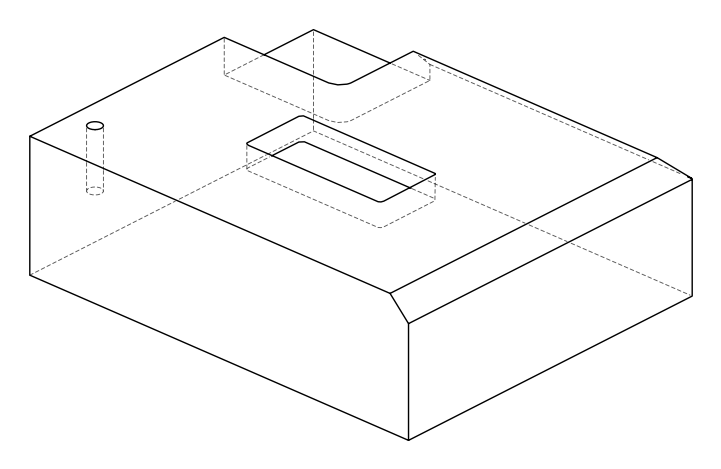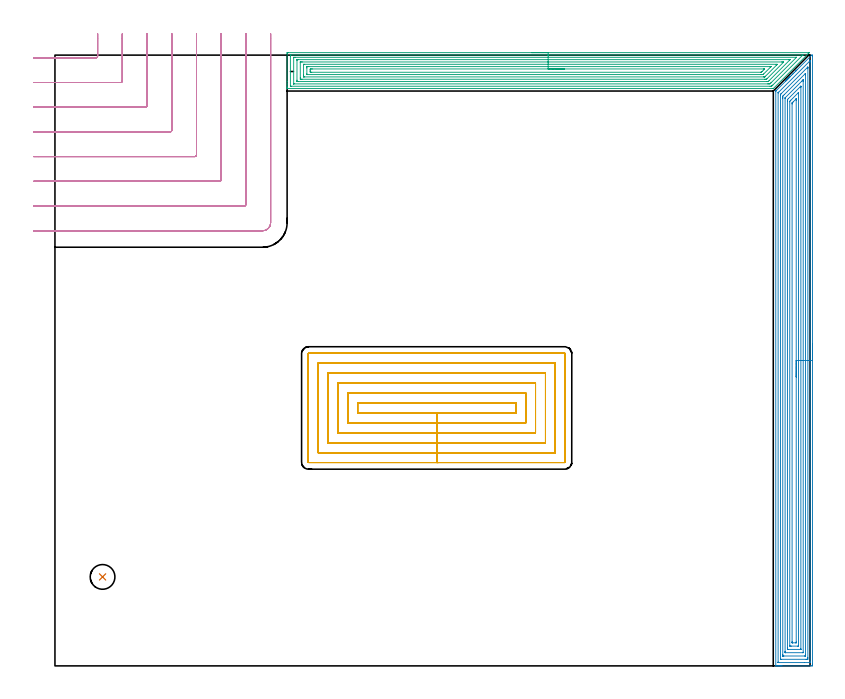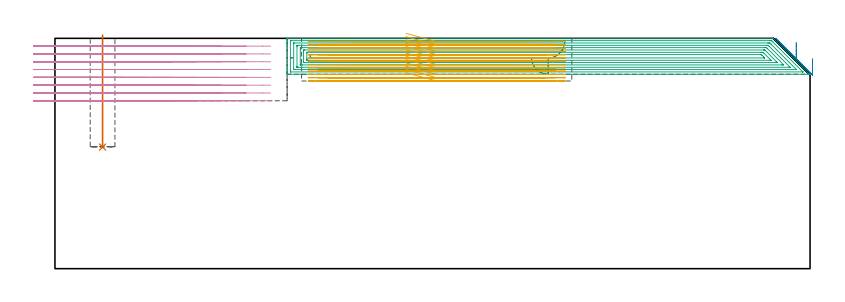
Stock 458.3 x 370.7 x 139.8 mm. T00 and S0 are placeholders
(PLAN: 5 operations, 3 tool changes, 118.3 min)
(1 INDEXABLE_INSERT_DRILL_BLIND_HOLE_FROM_SOLID | STEP1POCKET | NXT0302_001 | 0.27 min | 11597 mm3)
(2 AREA_MILL | FG_CHAMFER_SURFACE | UGT0205_001 | 23.47 min | 92029 mm3)
(3 AREA_MILL_1 | FG_CHAMFER_SURFACE_1 | UGT0205_001 | 19.97 min | 73907 mm3)
(4 MILL_CORNER_NOTCH_RECTANGULAR | CORNER_NOTCH_RECTANGULAR | UGT0201_094 | Follow Part, ap 5, ae 75% | 22.11 min | 618956 mm3)
(5 MILL_RECTANGULAR_POCKET | POCKET_RECTANGULAR_STRAIGHT | NXT0201_009 | Follow Part, ap 2, ae 75% | 52.49 min | 315256 mm3)
(TOOL NXT0302_001 | Index. Insert Drill 15mm [880-D1500L20-05] | D15 PA176 FL75 Z2)
(TOOL UGT0205_001 | Chamfer Mill 20 x 3 x 45 deg. | D20 FL50 Z2)
(TOOL UGT0201_094 | End mill 20 mm | D20 FL38 Z4)
(TOOL NXT0201_009 | ENDMILL 8mm [2P460-0800-NA 1630] | D8 FL26 Z6)
(OP 1 INDEXABLE_INSERT_DRILL_BLIND_HOLE_FROM_SOLID)
G17 G21 G94 G90
T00 M6
G54
G17 G0 G90 X28.9 Y54. S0 M3
G43 Z149.8 H1
G94 G81 G98 Z73.8 F250. R141.8
G80
M5
M2
(OP 2 AREA_MILL)
G17 G21 G94 G90
T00 M6
G54
G17 G0 G90 X459.8 Y195.35 S1061 M3
G43 Z149.8 H0
Z127.5
G94 G1 Y195.312 Z126.628 F250.
Y195.198 Z125.764
Y195.009 Z124.912
Y194.747 Z124.08
Y194.413 Z123.274
Y194.01 Z122.5
Y193.542 Z121.764
Y193.01 Z121.072
Y192.421 Z120.429
Y191.778 Z119.84
Y191.086 Z119.309
Y190.35 Z118.84
Y189.576 Z118.437
Y188.77 Z118.103
Y187.938 Z117.841
Y187.086 Z117.652
Y186.222 Z117.538
Y185.35 Z117.5
Y0.978
X459.799 Y0.606 Z117.501
X459.794 Y0.091 Z117.503
X459.791 Y0.008 Z117.506
X459.283 Y0. Z118.014
X441.277 Z136.018
X440.675 Z136.619
X440.106 Z137.191
X439.789 Z137.507
X439.22 Z138.076
X438.903 Z138.392
X438.269 Z139.03
X437.87 Z139.43
X437.526 Z139.764
X437.502 Y0.009 Z139.788
X437.5 Y0.16 Z139.8
Y348.675
X437.504 Y348.895 Z139.789
X437.581 Y348.982 Z139.717
X437.72 Y349.121 Z139.579
X437.795 Y349.196 Z139.504
X438.017 Y349.419 Z139.279
X443.629 Y355.031 Z133.667
X443.734 Y355.135 Z133.565
X443.819 Y355.219 Z133.481
X443.924 Y355.326 Z133.372
X444.028 Y355.428 Z133.272
X444.117 Y355.517 Z133.183
X444.219 Y355.621 Z133.077
X444.321 Y355.721 Z132.979
X444.414 Y355.814 Z132.885
X444.515 Y355.917 Z132.781
X444.614 Y356.015 Z132.685
X444.712 Y356.112 Z132.588
X444.81 Y356.212 Z132.486
X444.907 Y356.308 Z132.392
X445.009 Y356.409 Z132.29
X445.106 Y356.508 Z132.19
X445.201 Y356.601 Z132.099
X445.306 Y356.707 Z131.993
X445.401 Y356.803 Z131.895
X445.494 Y356.894 Z131.805
X445.604 Y357.004 Z131.695
X445.696 Y357.098 Z131.6
X445.787 Y357.188 Z131.512
X445.901 Y357.302 Z131.398
X445.992 Y357.394 Z131.304
X446.199 Y357.599 Z131.1
X446.254 Y357.654 Z131.045
X446.878 Y358.28 Z130.418
X447.122 Y358.522 Z130.178
X447.764 Y359.166 Z129.532
X447.984 Y359.384 Z129.316
X448.65 Y360.052 Z128.646
X448.857 Y360.257 Z128.443
X449.536 Y360.938 Z127.76
X449.724 Y361.124 Z127.576
X449.769 Y361.169 Z127.531
X450.422 Y361.824 Z126.874
X450.592 Y361.992 Z126.708
X459.14 Y370.54 Z118.159
X459.283 Y370.678 Z118.015
X459.298 Y370.69 Z118.001
X459.793 Y370.698 Z117.507
X459.795 Y370.669 Z117.505
X459.798 Y370.54 Z117.502
X459.8 Y370.28 Z117.5
Y185.35
X458.386 Z118.914
Y2.402
X458.384 Y2.171 Z118.916
X458.382 Y2.061 Z118.918
X458.379 Y2.015 Z118.921
X458.287 Y2.01 Z119.013
X457.898 Y2.002 Z119.402
X454.86 Y2. Z122.44
X439.29 Y2.001 Z138.01
X439.048 Y2.006 Z138.252
X438.949 Y2.01 Z138.351
X438.921 Y2.019 Z138.379
X438.918 Y2.064 Z138.382
X438.916 Y2.169 Z138.384
X438.914 Y2.379 Z138.386
X438.915 Y347.782 Z138.385
X438.918 Y347.836 Z138.382
X438.921 Y347.859 Z138.379
X438.942 Y347.884 Z138.358
X439.025 Y347.973 Z138.275
X439.152 Y348.102 Z138.148
X439.312 Y348.262 Z137.988
X457.84 Y366.79 Z119.46
X457.988 Y366.936 Z119.312
X458.369 Y367.308 Z118.931
X458.379 Y367.313 Z118.921
X458.381 Y367.274 Z118.919
X458.384 Y367.169 Z118.916
X458.385 Y366.958 Z118.915
X458.386 Y366.536 Z118.914
Y185.35
X456.971 Z120.329
Y5.068
X456.97 Y4.72 Z120.33
X456.966 Y4.176 Z120.334
X456.964 Y4.011 Z120.336
X456.796 Y4.003 Z120.504
X456.625 Y4.002 Z120.675
X455.913 Y4. Z121.387
X440.675 Y4.001 Z136.625
X440.501 Y4.003 Z136.799
X440.384 Y4.007 Z136.916
X440.345 Y4.01 Z136.955
X440.335 Y4.022 Z136.965
X440.333 Y4.06 Z136.967
X440.331 Y4.176 Z136.969
X440.329 Y4.525 Z136.971
Y346.346
X440.331 Y346.618 Z136.969
X440.333 Y346.753 Z136.967
X440.335 Y346.817 Z136.965
X440.396 Y346.89 Z136.904
X440.533 Y347.032 Z136.767
X440.675 Y347.176 Z136.625
X440.977 Y347.478 Z136.323
X456.625 Y363.125 Z120.675
X456.711 Y363.209 Z120.589
X456.882 Y363.371 Z120.418
X456.965 Y363.447 Z120.335
X456.967 Y363.403 Z120.333
X456.969 Y363.303 Z120.331
X456.971 Y362.954 Z120.329
Y362.605
Y185.35
X455.557 Z121.743
Y6.853
X455.555 Y6.146 Z121.745
X455.552 Y6.043 Z121.748
X455.551 Y6.019 Z121.749
X455.539 Y6.01 Z121.761
X455.488 Y6.007 Z121.812
X455.276 Y6.003 Z122.024
X454.853 Y6. Z122.447
X442.408 Z134.892
X442.012 Y6.002 Z135.288
X441.813 Y6.005 Z135.487
X441.765 Y6.009 Z135.535
X441.749 Y6.013 Z135.551
X441.748 Y6.028 Z135.552
X441.745 Y6.093 Z135.555
X441.743 Y6.67 Z135.557
Y6.853
Y344.212
X441.744 Y344.92 Z135.556
X441.746 Y345.105 Z135.554
X441.759 Y345.798 Z135.541
X441.949 Y345.997 Z135.351
X442.642 Y346.693 Z134.658
X455.333 Y359.384 Z121.967
X455.401 Y359.451 Z121.899
X455.541 Y359.584 Z121.759
X455.549 Y359.589 Z121.751
X455.552 Y359.573 Z121.748
X455.555 Y359.384 Z121.745
X455.557 Y359.176 Z121.743
Y358.675
Y185.35
X454.143 Z123.157
Y8.283
X454.142 Y8.164 Z123.158
X454.139 Y8.07 Z123.161
X454.136 Y8.014 Z123.164
X454.124 Y8.01 Z123.176
X453.967 Y8.004 Z123.333
X453.714 Y8.001 Z123.586
X443.333 Z133.967
X443.243 Y8.003 Z134.057
X443.188 Y8.008 Z134.112
X443.164 Y8.012 Z134.136
X443.162 Y8.105 Z134.138
X443.158 Y8.461 Z134.142
X443.157 Y8.638 Z134.143
Y8.816
Y344.389
X443.159 Y344.567 Z134.141
X443.164 Y344.685 Z134.136
X443.169 Y344.759 Z134.131
X443.193 Y344.786 Z134.107
X443.333 Y344.934 Z133.967
X453.32 Y354.922 Z123.98
X453.645 Y355.246 Z123.655
X453.967 Y355.562 Z123.333
X454.095 Y355.685 Z123.205
X454.137 Y355.662 Z123.163
X454.139 Y355.641 Z123.161
X454.143 Y354.922 Z123.157
Y354.744
Y185.35
X452.729 Z124.571
X452.728 Y10.423 Z124.572
X452.727 Y10.154 Z124.573
X452.724 Y10.021 Z124.576
X452.722 Y10.012 Z124.578
X452.711 Y10.008 Z124.589
X452.675 Y10.003 Z124.625
X452.614 Y10. Z124.686
X445.106 Y10.001 Z132.194
X444.635 Y10.004 Z132.665
X444.585 Y10.01 Z132.715
X444.578 Y10.062 Z132.722
X444.575 Y10.423 Z132.725
X444.572 Y10.961 Z132.728
X444.571 Y342.965 Z132.729
X444.573 Y343.32 Z132.727
X444.576 Y343.589 Z132.724
X444.578 Y343.718 Z132.722
X445.083 Y344.235 Z132.217
X452.403 Y351.555 Z124.897
X452.644 Y351.792 Z124.656
X452.68 Y351.824 Z124.62
X452.722 Y351.857 Z124.578
X452.725 Y351.804 Z124.575
X452.727 Y351.708 Z124.573
X452.729 Y351.352 Z124.571
Y351.198
Y185.35
X451.315 Z125.985
X451.314 Y12.202 Z125.986
X451.308 Y12.01 Z125.992
X450.628 Y12.001 Z126.672
X446.878 Z130.422
X446.194 Y12.004 Z131.106
X445.992 Y12.01 Z131.308
X445.986 Y12.208 Z131.314
X445.985 Y12.214 Z131.315
Y342.433
X445.992 Y342.683 Z131.308
X446.306 Y343.003 Z130.994
X446.617 Y343.32 Z130.683
X451.08 Y347.782 Z126.22
X451.197 Y347.894 Z126.103
X451.308 Y347.999 Z125.992
X451.315 Y347.776 Z125.985
Y185.35
X449.9 Z127.4
Y14.519
X449.896 Y14.152 Z127.404
X449.893 Y14.048 Z127.407
X449.887 Y14.009 Z127.413
X449.865 Y14.007 Z127.435
X449.756 Y14.003 Z127.544
X449.536 Y14. Z127.764
X447.764 Z129.536
X447.544 Y14.002 Z129.756
X447.437 Y14.006 Z129.863
X447.413 Y14.01 Z129.887
X447.406 Y14.019 Z129.894
X447.403 Y14.051 Z129.897
X447.401 Y14.132 Z129.899
X447.4 Y14.36 Z129.9
Y14.886
Y341.008
X447.404 Y341.535 Z129.896
X447.407 Y341.624 Z129.893
X447.419 Y341.661 Z129.881
X447.445 Y341.692 Z129.855
X447.525 Y341.776 Z129.775
X447.764 Y342.017 Z129.536
X447.968 Y342.222 Z129.332
X449.747 Y344. Z127.553
X449.796 Y344.046 Z127.504
X449.855 Y344.098 Z127.445
X449.894 Y344.128 Z127.406
X449.897 Y344.065 Z127.403
X449.899 Y343.96 Z127.401
X449.9 Y343.845 Z127.4
Y343.32
Y185.35
Y184.478 Z127.438
Y183.614 Z127.551
Y182.762 Z127.74
Y181.93 Z128.003
Y181.124 Z128.336
Y180.35 Z128.739
Y179.614 Z129.208
Y178.922 Z129.739
Y178.279 Z130.328
Y177.69 Z130.972
Y177.158 Z131.664
Y176.69 Z132.4
Y176.287 Z133.173
Y175.953 Z133.979
Y175.691 Z134.811
Y175.502 Z135.663
Y175.388 Z136.528
Y175.35 Z137.4
G0 Z149.8
M5
M2
(OP 3 AREA_MILL_1)
G17 G21 G94 G90
T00 M6
G54
G17 G0 G90 X289.35 Y372.2 S1061 M3
G43 Z149.8 H0
Z128.
G94 G1 X289.388 Z127.128 F250.
X289.502 Z126.264
X289.691 Z125.412
X289.953 Z124.58
X290.287 Z123.774
X290.69 Z123.
X291.158 Z122.264
X291.69 Z121.572
X292.279 Z120.929
X292.922 Z120.34
X293.614 Z119.808
X294.35 Z119.34
X295.124 Z118.937
X295.93 Z118.603
X296.762 Z118.341
X297.614 Z118.152
X298.478 Z118.038
X299.35 Z118.
X457.703
X457.767 Y372.195 Z118.004
X457.781 Y372.192 Z118.005
X457.767 Y372.166 Z118.032
X457.178 Y371.577 Z118.622
X436.134 Y350.535 Z139.664
X435.995 Y350.404 Z139.79
X435.711 Y350.4 Z139.8
X141.082
X140.91 Y350.403 Z139.788
X140.903 Y350.452 Z139.739
X140.902 Y350.471 Z139.72
X140.9 Y350.908 Z139.292
Y351.187 Z139.012
Y351.916 Z138.279
Y353.175 Z137.022
Y354.597 Z135.598
Y371.313 Z118.885
X140.902 Y371.577 Z118.62
X140.907 Y372.192 Z118.006
X140.912 Y372.194 Z118.003
X141.53 Y372.2 Z118.
X299.35
Y370.786 Z119.414
X453.696 Y370.785 Z119.415
X453.9 Y370.781 Z119.419
X453.919 Y370.779 Z119.421
Y370.778 Z119.422
X453.903 Y370.757 Z119.443
X453.873 Y370.724 Z119.476
X453.834 Y370.684 Z119.516
X435.71 Y352.56 Z137.64
X435.388 Y352.239 Z137.961
X435.06 Y351.916 Z138.284
X434.976 Y351.838 Z138.362
X434.948 Y351.821 Z138.379
X434.914 Y351.818 Z138.382
X434.816 Y351.816 Z138.384
X434.024 Y351.814 Z138.386
X143.318 Y351.815 Z138.385
X143.216 Y351.816 Z138.384
X143.012 Y351.821 Z138.379
X142.909 Y351.827 Z138.373
X142.906 Y351.857 Z138.343
X142.904 Y351.916 Z138.284
X142.9 Y352.334 Z137.866
X142.901 Y369.79 Z120.41
X142.902 Y370.205 Z119.995
X142.91 Y370.684 Z119.516
X142.919 Y370.779 Z119.421
X143.114 Y370.783 Z119.417
X143.216 Y370.785 Z119.415
X299.35 Y370.786 Z119.414
Y369.372 Z120.828
X449.757 Y369.371 Z120.829
X450.017 Y369.37 Z120.831
X450.043 Y369.368 Z120.832
X450.051 Y369.365 Z120.835
X450.05 Y369.359 Z120.841
X450.043 Y369.345 Z120.855
X450.035 Y369.335 Z120.865
X450.017 Y369.316 Z120.884
X434.61 Y353.91 Z136.29
X434.403 Y353.704 Z136.496
X434.16 Y353.466 Z136.734
X433.922 Y353.236 Z136.964
X433.5 Y353.232 Z136.968
X433.028 Y353.229 Z136.971
X432.609
X145.106
X144.948 Y353.231 Z136.969
X144.922 Y353.232 Z136.968
X144.914 Y353.234 Z136.966
X144.91 Y353.251 Z136.949
X144.904 Y353.36 Z136.84
X144.901 Y353.498 Z136.702
Y369.101 Z121.099
X144.907 Y369.308 Z120.892
X144.91 Y369.362 Z120.838
X144.93 Y369.365 Z120.835
X144.988 Y369.368 Z120.832
X145.106 Y369.37 Z120.83
X145.525 Y369.371 Z120.829
X146. Y369.372 Z120.828
X299.35
Y367.957 Z122.243
X445.592
X445.937 Y367.955 Z122.245
X446.11 Y367.953 Z122.247
X446.182 Y367.951 Z122.249
X446.17 Y367.931 Z122.269
X445.898 Y367.651 Z122.549
X445.755 Y367.505 Z122.695
X433.385 Y355.134 Z135.066
X433.028 Y354.781 Z135.419
X432.933 Y354.693 Z135.507
X432.872 Y354.65 Z135.55
X432.77 Y354.647 Z135.553
X432.558 Y354.645 Z135.555
X432.134 Y354.643 Z135.557
X432.089
X147.743
X146.937 Y354.648 Z135.552
X146.918 Y354.649 Z135.551
X146.91 Y354.661 Z135.539
X146.906 Y354.714 Z135.486
X146.902 Y354.824 Z135.376
X146.901 Y355.045 Z135.155
X146.9 Y355.486 Z134.714
X146.901 Y367.553 Z122.647
X146.902 Y367.775 Z122.425
X146.906 Y367.886 Z122.314
X146.91 Y367.94 Z122.26
X146.919 Y367.951 Z122.249
X146.945 Y367.953 Z122.247
X147.789 Y367.957 Z122.243
X147.834
X299.35
Y366.543 Z123.657
X441.075
X441.643 Y366.542 Z123.658
X441.97 Y366.54 Z123.66
X442.28 Y366.536 Z123.664
X442.013 Y366.215 Z123.985
X441.993 Y366.192 Z124.008
X432.134 Y356.333 Z133.867
X431.846 Y356.064 Z134.136
X431.565 Y356.06 Z134.14
X431.24 Y356.058 Z134.142
X430.673 Y356.057 Z134.143
X149.905
X149.577 Y356.058 Z134.142
X149.006 Y356.062 Z134.138
X148.935 Y356.064 Z134.136
X148.91 Y356.08 Z134.12
X148.904 Y356.164 Z134.036
X148.902 Y356.385 Z133.815
X148.9 Y357.061 Z133.139
X148.901 Y366.469 Z123.731
X148.902 Y366.511 Z123.689
X148.906 Y366.531 Z123.669
X148.909 Y366.536 Z123.664
X148.922 Y366.538 Z123.662
X149.25 Y366.542 Z123.658
X149.577 Y366.543 Z123.657
X150.143
X299.35
Y365.129 Z125.071
X437.692 Y365.128 Z125.072
X438.144 Y365.125 Z125.075
X438.393 Y365.122 Z125.078
X438.408 Y365.067 Z125.133
X438.393 Y365.045 Z125.155
X438.086 Y364.735 Z125.465
X437.78 Y364.428 Z125.772
X431.24 Y357.887 Z132.313
X430.933 Y357.585 Z132.615
X430.845 Y357.502 Z132.698
X430.821 Y357.48 Z132.72
X430.783 Y357.477 Z132.723
X430.696 Y357.475 Z132.725
X430.345 Y357.472 Z132.728
X430.153 Y357.471 Z132.729
X151.365 Y357.472 Z132.728
X151.17 Y357.474 Z132.726
X150.988 Y357.478 Z132.722
X150.91 Y357.483 Z132.717
X150.908 Y357.528 Z132.672
X150.902 Y357.742 Z132.458
X150.9 Y358.172 Z132.028
Y358.637 Z131.563
X150.901 Y364.892 Z125.308
X150.905 Y365.048 Z125.152
X150.91 Y365.103 Z125.097
X150.914 Y365.123 Z125.077
X150.928 Y365.124 Z125.076
X151.015 Y365.126 Z125.074
X151.365 Y365.129 Z125.071
X151.558
X299.35
Y363.715 Z126.485
X434.103 Y363.714 Z126.486
X434.464 Y363.711 Z126.49
X434.566 Y363.708 Z126.492
X434.597 Y363.705 Z126.495
X434.586 Y363.691 Z126.509
X434.521 Y363.621 Z126.579
X434.436 Y363.534 Z126.666
X430.156 Y359.255 Z130.945
X429.964 Y359.066 Z131.134
X429.791 Y358.9 Z131.3
X429.625 Y358.892 Z131.308
X429.451 Y358.889 Z131.311
X428.737 Y358.886 Z131.314
X428.557 Y358.885 Z131.315
X153.334 Y358.886 Z131.314
X153.154 Y358.887 Z131.313
X152.973 Y358.89 Z131.31
X152.924 Y358.892 Z131.308
X152.909 Y358.897 Z131.303
X152.907 Y358.914 Z131.286
X152.903 Y358.981 Z131.219
X152.901 Y359.066 Z131.134
X152.9 Y359.319 Z130.881
X152.901 Y362.893 Z127.307
X152.907 Y363.534 Z126.666
X152.91 Y363.66 Z126.54
X152.921 Y363.708 Z126.492
X152.977 Y363.71 Z126.49
X153.154 Y363.712 Z126.488
X153.867 Y363.715 Z126.485
X154.048
X299.35
Y362.301 Z127.9
X430.01 Y362.3
X430.345 Y362.299 Z127.901
X430.69 Y362.296 Z127.904
X430.717 Y362.294 Z127.906
X430.714 Y362.272 Z127.928
X430.629 Y362.184 Z128.016
X430.345 Y361.892 Z128.308
X430.273 Y361.819 Z128.381
X429.307 Y360.853 Z129.347
X428.93 Y360.48 Z129.72
X428.802 Y360.356 Z129.844
X428.756 Y360.315 Z129.885
X428.694 Y360.307 Z129.893
X428.557 Y360.304 Z129.896
X428.216 Y360.3 Z129.9
X155.836
X155.494 Y360.302 Z129.898
X154.942 Y360.307 Z129.893
X154.903 Y360.853 Z129.347
X154.901 Y360.894 Z129.306
Y361.747 Z128.453
X154.902 Y361.787 Z128.413
X154.942 Y362.293 Z127.907
X155.285 Y362.297 Z127.903
X155.836 Y362.3 Z127.9
X156.177
X299.35 Y362.301
X300.222 Z127.938
X301.086 Z128.051
X301.938 Z128.24
X302.77 Z128.503
X303.576 Z128.836
X304.35 Y362.3 Z129.239
X305.086 Z129.708
X305.778 Z130.239
X306.421 Z130.828
X307.01 Z131.472
X307.542 Z132.164
X308.01 Z132.9
X308.413 Z133.673
X308.747 Z134.479
X309.009 Z135.311
X309.198 Z136.163
X309.312 Z137.028
X309.35 Z137.9
G0 Z149.8
M5
M2
(OP 4 MILL_CORNER_NOTCH_RECTANGULAR)
G17 G21 G94 G90
T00 M6
G54
G17 G0 G90 X-13. Y369.1 S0 M3
G43 Z149.8 H0
Z135.062
G94 G1 X-10. F250.
X24.908 F500.
G3 X25.9 Y370.092 R1.
G1 Y380.7
Y383.7 F250.
G0 Z149.8
X-13. Y354.1
Z135.062
G1 X-10.
X39.907 F500.
G3 X40.9 Y355.093 R1.
G1 Y380.7
Y383.7 F250.
G0 Z149.8
X-13. Y339.1
Z135.062
G1 X-10.
X54.907 F500.
G3 X55.9 Y340.093 R1.
G1 Y380.7
Y383.7 F250.
G0 Z149.8
X-13. Y324.1
Z135.062
G1 X-10.
X69.906 F500.
G3 X70.9 Y325.094 R1.
G1 Y380.7
Y383.7 F250.
G0 Z149.8
X-13. Y309.1
Z135.062
G1 X-10.
X84.906 F500.
G3 X85.9 Y310.094 R1.
G1 Y380.7
Y383.7 F250.
G0 Z149.8
X-13. Y294.1
Z135.062
G1 X-10.
X99.905 F500.
G3 X100.9 Y295.095 R1.
G1 Y380.7
Y383.7 F250.
G0 Z149.8
X-13. Y279.1
Z135.062
G1 X-10.
X114.905 F500.
G3 X115.9 Y280.095 R1.
G1 Y380.7
Y383.7 F250.
G0 Z149.8
X-13. Y264.1
Z135.062
G1 X-10.
X126. F500.
G3 X130.9 Y269. R4.9
G1 Y380.7
Y383.7 F250.
G0 Z149.8
X-13. Y369.1
Z130.325
G1 X-10.
X24.908 F500.
G3 X25.9 Y370.092 R1.
G1 Y380.7
Y383.7 F250.
G0 Z149.8
X-13. Y354.1
Z130.325
G1 X-10.
X39.907 F500.
G3 X40.9 Y355.093 R1.
G1 Y380.7
Y383.7 F250.
G0 Z149.8
X-13. Y339.1
Z130.325
G1 X-10.
X54.907 F500.
G3 X55.9 Y340.093 R1.
G1 Y380.7
Y383.7 F250.
G0 Z149.8
X-13. Y324.1
Z130.325
G1 X-10.
X69.906 F500.
G3 X70.9 Y325.094 R1.
G1 Y380.7
Y383.7 F250.
G0 Z149.8
X-13. Y309.1
Z130.325
G1 X-10.
X84.906 F500.
G3 X85.9 Y310.094 R1.
G1 Y380.7
Y383.7 F250.
G0 Z149.8
X-13. Y294.1
Z130.325
G1 X-10.
X99.905 F500.
G3 X100.9 Y295.094 R1.
G1 Y380.7
Y383.7 F250.
G0 Z149.8
X-13. Y279.1
Z130.325
G1 X-10.
X114.905 F500.
G3 X115.9 Y280.095 R1.
G1 Y380.7
Y383.7 F250.
G0 Z149.8
X-13. Y264.1
Z130.325
G1 X-10.
X126. F500.
G3 X130.9 Y269. R4.9
G1 Y380.7
Y383.7 F250.
G0 Z149.8
X-13. Y369.1
Z125.587
G1 X-10.
X24.908 F500.
G3 X25.9 Y370.092 R1.
G1 Y380.7
Y383.7 F250.
G0 Z149.8
X-13. Y354.1
Z125.587
G1 X-10.
X39.907 F500.
G3 X40.9 Y355.093 R1.
G1 Y380.7
Y383.7 F250.
G0 Z149.8
X-13. Y339.1
Z125.587
G1 X-10.
X54.907 F500.
G3 X55.9 Y340.093 R1.
G1 Y380.7
Y383.7 F250.
G0 Z149.8
X-13. Y324.1
Z125.587
G1 X-10.
X69.906 F500.
G3 X70.9 Y325.094 R1.
G1 Y380.7
Y383.7 F250.
G0 Z149.8
X-13. Y309.1
Z125.587
G1 X-10.
X84.906 F500.
G3 X85.9 Y310.094 R1.
G1 Y380.7
Y383.7 F250.
G0 Z149.8
X-13. Y294.1
Z125.587
G1 X-10.
X99.905 F500.
G3 X100.9 Y295.095 R1.
G1 Y380.7
Y383.7 F250.
G0 Z149.8
X-13. Y279.1
Z125.587
G1 X-10.
X114.905 F500.
G3 X115.9 Y280.095 R1.
G1 Y380.7
Y383.7 F250.
G0 Z149.8
X-13. Y264.1
Z125.587
G1 X-10.
X126. F500.
G3 X130.9 Y269. R4.9
G1 Y380.7
Y383.7 F250.
G0 Z149.8
X-13. Y369.1
Z120.85
G1 X-10.
X24.908 F500.
G3 X25.9 Y370.092 R1.
G1 Y380.7
Y383.7 F250.
G0 Z149.8
X-13. Y354.1
Z120.85
G1 X-10.
X39.907 F500.
G3 X40.9 Y355.093 R1.
G1 Y380.7
Y383.7 F250.
G0 Z149.8
X-13. Y339.1
Z120.85
G1 X-10.
X54.907 F500.
G3 X55.9 Y340.093 R1.
G1 Y380.7
Y383.7 F250.
G0 Z149.8
X-13. Y324.1
Z120.85
G1 X-10.
X69.906 F500.
G3 X70.9 Y325.094 R1.
G1 Y380.7
Y383.7 F250.
G0 Z149.8
X-13. Y309.1
Z120.85
G1 X-10.
X84.906 F500.
G3 X85.9 Y310.094 R1.
G1 Y380.7
Y383.7 F250.
G0 Z149.8
X-13. Y294.1
Z120.85
G1 X-10.
X99.905 F500.
G3 X100.9 Y295.094 R1.
G1 Y380.7
Y383.7 F250.
G0 Z149.8
X-13. Y279.1
Z120.85
G1 X-10.
X114.905 F500.
G3 X115.9 Y280.095 R1.
G1 Y380.7
Y383.7 F250.
G0 Z149.8
X-13. Y264.1
Z120.85
G1 X-10.
X126. F500.
G3 X130.9 Y269. R4.9
G1 Y380.7
Y383.7 F250.
G0 Z149.8
X-13. Y369.1
Z116.112
G1 X-10.
X24.908 F500.
G3 X25.9 Y370.092 R1.
G1 Y380.7
Y383.7 F250.
G0 Z149.8
X-13. Y354.1
Z116.112
G1 X-10.
X39.907 F500.
G3 X40.9 Y355.093 R1.
G1 Y380.7
Y383.7 F250.
G0 Z149.8
X-13. Y339.1
Z116.112
G1 X-10.
X54.907 F500.
G3 X55.9 Y340.093 R1.
G1 Y380.7
Y383.7 F250.
G0 Z149.8
X-13. Y324.1
Z116.112
G1 X-10.
X69.906 F500.
G3 X70.9 Y325.094 R1.
G1 Y380.7
Y383.7 F250.
G0 Z149.8
X-13. Y309.1
Z116.112
G1 X-10.
X84.906 F500.
G3 X85.9 Y310.094 R1.
G1 Y380.7
Y383.7 F250.
G0 Z149.8
X-13. Y294.1
Z116.112
G1 X-10.
X99.905 F500.
G3 X100.9 Y295.095 R1.
G1 Y380.7
Y383.7 F250.
G0 Z149.8
X-13. Y279.1
Z116.112
G1 X-10.
X114.905 F500.
G3 X115.9 Y280.095 R1.
G1 Y380.7
Y383.7 F250.
G0 Z149.8
X-13. Y264.1
Z116.112
G1 X-10.
X126. F500.
G3 X130.9 Y269. R4.9
G1 Y380.7
Y383.7 F250.
G0 Z149.8
X-13. Y369.1
Z111.375
G1 X-10.
X24.908 F500.
G3 X25.9 Y370.092 R1.
G1 Y380.7
Y383.7 F250.
G0 Z149.8
X-13. Y354.1
Z111.375
G1 X-10.
X39.907 F500.
G3 X40.9 Y355.093 R1.
G1 Y380.7
Y383.7 F250.
G0 Z149.8
X-13. Y339.1
Z111.375
G1 X-10.
X54.907 F500.
G3 X55.9 Y340.093 R1.
G1 Y380.7
Y383.7 F250.
G0 Z149.8
X-13. Y324.1
Z111.375
G1 X-10.
X69.906 F500.
G3 X70.9 Y325.094 R1.
G1 Y380.7
Y383.7 F250.
G0 Z149.8
X-13. Y309.1
Z111.375
G1 X-10.
X84.906 F500.
G3 X85.9 Y310.094 R1.
G1 Y380.7
Y383.7 F250.
G0 Z149.8
X-13. Y294.1
Z111.375
G1 X-10.
X99.905 F500.
G3 X100.9 Y295.095 R1.
G1 Y380.7
Y383.7 F250.
G0 Z149.8
X-13. Y279.1
Z111.375
G1 X-10.
X114.905 F500.
G3 X115.9 Y280.095 R1.
G1 Y380.7
Y383.7 F250.
G0 Z149.8
X-13. Y264.1
Z111.375
G1 X-10.
X126. F500.
G3 X130.9 Y269. R4.9
G1 Y380.7
Y383.7 F250.
G0 Z149.8
X-13. Y369.1
Z106.637
G1 X-10.
X24.908 F500.
G3 X25.9 Y370.092 R1.
G1 Y380.7
Y383.7 F250.
G0 Z149.8
X-13. Y354.1
Z106.637
G1 X-10.
X39.907 F500.
G3 X40.9 Y355.093 R1.
G1 Y380.7
Y383.7 F250.
G0 Z149.8
X-13. Y339.1
Z106.637
G1 X-10.
X54.907 F500.
G3 X55.9 Y340.093 R1.
G1 Y380.7
Y383.7 F250.
G0 Z149.8
X-13. Y324.1
Z106.637
G1 X-10.
X69.906 F500.
G3 X70.9 Y325.094 R1.
G1 Y380.7
Y383.7 F250.
G0 Z149.8
X-13. Y309.1
Z106.637
G1 X-10.
X84.906 F500.
G3 X85.9 Y310.094 R1.
G1 Y380.7
Y383.7 F250.
G0 Z149.8
X-13. Y294.1
Z106.637
G1 X-10.
X99.905 F500.
G3 X100.9 Y295.095 R1.
G1 Y380.7
Y383.7 F250.
G0 Z149.8
X-13. Y279.1
Z106.637
G1 X-10.
X114.905 F500.
G3 X115.9 Y280.095 R1.
G1 Y380.7
Y383.7 F250.
G0 Z149.8
X-13. Y264.1
Z106.637
G1 X-10.
X126. F500.
G3 X130.9 Y269. R4.9
G1 Y380.7
Y383.7 F250.
G0 Z149.8
X-13. Y369.1
Z101.9
G1 X-10.
X24.908 F500.
G3 X25.9 Y370.092 R1.
G1 Y380.7
Y383.7 F250.
G0 Z149.8
X-13. Y354.1
Z101.9
G1 X-10.
X39.907 F500.
G3 X40.9 Y355.093 R1.
G1 Y380.7
Y383.7 F250.
G0 Z149.8
X-13. Y339.1
Z101.9
G1 X-10.
X54.907 F500.
G3 X55.9 Y340.093 R1.
G1 Y380.7
Y383.7 F250.
G0 Z149.8
X-13. Y324.1
Z101.9
G1 X-10.
X69.906 F500.
G3 X70.9 Y325.094 R1.
G1 Y380.7
Y383.7 F250.
G0 Z149.8
X-13. Y309.1
Z101.9
G1 X-10.
X84.906 F500.
G3 X85.9 Y310.094 R1.
G1 Y380.7
Y383.7 F250.
G0 Z149.8
X-13. Y294.1
Z101.9
G1 X-10.
X99.905 F500.
G3 X100.9 Y295.095 R1.
G1 Y380.7
Y383.7 F250.
G0 Z149.8
X-13. Y279.1
Z101.9
G1 X-10.
X114.905 F500.
G3 X115.9 Y280.095 R1.
G1 Y380.7
Y383.7 F250.
G0 Z149.8
X-13. Y264.1
Z101.9
G1 X-10.
X126. F500.
G3 X130.9 Y269. R4.9
G1 Y380.7
Y383.7 F250.
G0 Z149.8
M5
M2
(OP 5 MILL_RECTANGULAR_POCKET)
G17 G21 G94 G90
T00 M6
G54
G17 G0 G90 X213.068 Y153.4 S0 M3
G43 Z149.8 H1
Z142.8
G94 G1 X231.7 Z137.808 F250.
X279.7 F500.
Y159.7
X183.7
Y153.4
X231.7
Y147.4
X285.7
Y165.7
X177.7
Y147.4
X231.7
Y141.4
X291.7
Y171.7
X171.7
Y141.4
X231.7
Y135.4
X297.7
Y177.7
X165.7
Y135.4
X231.7
Y129.4
X303.7
Y183.7
X159.7
Y129.4
X231.7
Y123.4
X309.5
G3 X309.7 Y123.6 R0.2
G1 Y189.5
G3 X309.5 Y189.7 R0.2
G1 X153.9
G3 X153.7 Y189.5 R0.2
G1 Y123.6
G3 X153.9 Y123.4 R0.2
G1 X231.7
X232.7
G0 X213.068 Y153.4 Z140.808
G1 X231.7 Z135.815 F250.
X279.7 F500.
Y159.7
X183.7
Y153.4
X231.7
Y147.4
X285.7
Y165.7
X177.7
Y147.4
X231.7
Y141.4
X291.7
Y171.7
X171.7
Y141.4
X231.7
Y135.4
X297.7
Y177.7
X165.7
Y135.4
X231.7
Y129.4
X303.7
Y183.7
X159.7
Y129.4
X231.7
Y123.4
X309.5
G3 X309.7 Y123.6 R0.2
G1 Y189.5
G3 X309.5 Y189.7 R0.2
G1 X153.9
G3 X153.7 Y189.5 R0.2
G1 Y123.6
G3 X153.9 Y123.4 R0.2
G1 X231.7
X232.7
G0 X213.068 Y153.4 Z138.815
G1 X231.7 Z133.823 F250.
X279.7 F500.
Y159.7
X183.7
Y153.4
X231.7
Y147.4
X285.7
Y165.7
X177.7
Y147.4
X231.7
Y141.4
X291.7
Y171.7
X171.7
Y141.4
X231.7
Y135.4
X297.7
Y177.7
X165.7
Y135.4
X231.7
Y129.4
X303.7
Y183.7
X159.7
Y129.4
X231.7
Y123.4
X309.5
G3 X309.7 Y123.6 R0.2
G1 Y189.5
G3 X309.5 Y189.7 R0.2
G1 X153.9
G3 X153.7 Y189.5 R0.2
G1 Y123.6
G3 X153.9 Y123.4 R0.2
G1 X231.7
X232.7
G0 X213.068 Y153.4 Z136.823
G1 X231.7 Z131.831 F250.
X279.7 F500.
Y159.7
X183.7
Y153.4
X231.7
Y147.4
X285.7
Y165.7
X177.7
Y147.4
X231.7
Y141.4
X291.7
Y171.7
X171.7
Y141.4
X231.7
Y135.4
X297.7
Y177.7
X165.7
Y135.4
X231.7
Y129.4
X303.7
Y183.7
X159.7
Y129.4
X231.7
Y123.4
X309.5
G3 X309.7 Y123.6 R0.2
G1 Y189.5
G3 X309.5 Y189.7 R0.2
G1 X153.9
G3 X153.7 Y189.5 R0.2
G1 Y123.6
G3 X153.9 Y123.4 R0.2
G1 X231.7
X232.7
G0 X213.068 Y153.4 Z134.831
G1 X231.7 Z129.838 F250.
X279.7 F500.
Y159.7
X183.7
Y153.4
X231.7
Y147.4
X285.7
Y165.7
X177.7
Y147.4
X231.7
Y141.4
X291.7
Y171.7
X171.7
Y141.4
X231.7
Y135.4
X297.7
Y177.7
X165.7
Y135.4
X231.7
Y129.4
X303.7
Y183.7
X159.7
Y129.4
X231.7
Y123.4
X309.5
G3 X309.7 Y123.6 R0.2
G1 Y189.5
G3 X309.5 Y189.7 R0.2
G1 X153.9
G3 X153.7 Y189.5 R0.2
G1 Y123.6
G3 X153.9 Y123.4 R0.2
G1 X231.7
X232.7
G0 X213.068 Y153.4 Z132.838
G1 X231.7 Z127.846 F250.
X279.7 F500.
Y159.7
X183.7
Y153.4
X231.7
Y147.4
X285.7
Y165.7
X177.7
Y147.4
X231.7
Y141.4
X291.7
Y171.7
X171.7
Y141.4
X231.7
Y135.4
X297.7
Y177.7
X165.7
Y135.4
X231.7
Y129.4
X303.7
Y183.7
X159.7
Y129.4
X231.7
Y123.4
X309.5
G3 X309.7 Y123.6 R0.2
G1 Y189.5
G3 X309.5 Y189.7 R0.2
G1 X153.9
G3 X153.7 Y189.5 R0.2
G1 Y123.6
G3 X153.9 Y123.4 R0.2
G1 X231.7
X232.7
G0 X213.068 Y153.4 Z130.846
G1 X231.7 Z125.854 F250.
X279.7 F500.
Y159.7
X183.7
Y153.4
X231.7
Y147.4
X285.7
Y165.7
X177.7
Y147.4
X231.7
Y141.4
X291.7
Y171.7
X171.7
Y141.4
X231.7
Y135.4
X297.7
Y177.7
X165.7
Y135.4
X231.7
Y129.4
X303.7
Y183.7
X159.7
Y129.4
X231.7
Y123.4
X309.5
G3 X309.7 Y123.6 R0.2
G1 Y189.5
G3 X309.5 Y189.7 R0.2
G1 X153.9
G3 X153.7 Y189.5 R0.2
G1 Y123.6
G3 X153.9 Y123.4 R0.2
G1 X231.7
X232.7
G0 X213.068 Y153.4 Z128.854
G1 X231.7 Z123.862 F250.
X279.7 F500.
Y159.7
X183.7
Y153.4
X231.7
Y147.4
X285.7
Y165.7
X177.7
Y147.4
X231.7
Y141.4
X291.7
Y171.7
X171.7
Y141.4
X231.7
Y135.4
X297.7
Y177.7
X165.7
Y135.4
X231.7
Y129.4
X303.7
Y183.7
X159.7
Y129.4
X231.7
Y123.4
X309.5
G3 X309.7 Y123.6 R0.2
G1 Y189.5
G3 X309.5 Y189.7 R0.2
G1 X153.9
G3 X153.7 Y189.5 R0.2
G1 Y123.6
G3 X153.9 Y123.4 R0.2
G1 X231.7
X232.7
G0 X213.068 Y153.4 Z126.862
G1 X231.7 Z121.869 F250.
X279.7 F500.
Y159.7
X183.7
Y153.4
X231.7
Y147.4
X285.7
Y165.7
X177.7
Y147.4
X231.7
Y141.4
X291.7
Y171.7
X171.7
Y141.4
X231.7
Y135.4
X297.7
Y177.7
X165.7
Y135.4
X231.7
Y129.4
X303.7
Y183.7
X159.7
Y129.4
X231.7
Y123.4
X309.5
G3 X309.7 Y123.6 R0.2
G1 Y189.5
G3 X309.5 Y189.7 R0.2
G1 X153.9
G3 X153.7 Y189.5 R0.2
G1 Y123.6
G3 X153.9 Y123.4 R0.2
G1 X231.7
X232.7
G0 X213.068 Y153.4 Z124.869
G1 X231.7 Z119.877 F250.
X279.7 F500.
Y159.7
X183.7
Y153.4
X231.7
Y147.4
X285.7
Y165.7
X177.7
Y147.4
X231.7
Y141.4
X291.7
Y171.7
X171.7
Y141.4
X231.7
Y135.4
X297.7
Y177.7
X165.7
Y135.4
X231.7
Y129.4
X303.7
Y183.7
X159.7
Y129.4
X231.7
Y123.4
X309.5
G3 X309.7 Y123.6 R0.2
G1 Y189.5
G3 X309.5 Y189.7 R0.2
G1 X153.9
G3 X153.7 Y189.5 R0.2
G1 Y123.6
G3 X153.9 Y123.4 R0.2
G1 X231.7
X232.7
G0 X213.068 Y153.4 Z122.877
G1 X231.7 Z117.885 F250.
X279.7 F500.
Y159.7
X183.7
Y153.4
X231.7
Y147.4
X285.7
Y165.7
X177.7
Y147.4
X231.7
Y141.4
X291.7
Y171.7
X171.7
Y141.4
X231.7
Y135.4
X297.7
Y177.7
X165.7
Y135.4
X231.7
Y129.4
X303.7
Y183.7
X159.7
Y129.4
X231.7
Y123.4
X309.5
G3 X309.7 Y123.6 R0.2
G1 Y189.5
G3 X309.5 Y189.7 R0.2
G1 X153.9
G3 X153.7 Y189.5 R0.2
G1 Y123.6
G3 X153.9 Y123.4 R0.2
G1 X231.7
X232.7
G0 X213.068 Y153.4 Z120.885
G1 X231.7 Z115.892 F250.
X279.7 F500.
Y159.7
X183.7
Y153.4
X231.7
Y147.4
X285.7
Y165.7
X177.7
Y147.4
X231.7
Y141.4
X291.7
Y171.7
X171.7
Y141.4
X231.7
Y135.4
X297.7
Y177.7
X165.7
Y135.4
X231.7
Y129.4
X303.7
Y183.7
X159.7
Y129.4
X231.7
Y123.4
X309.5
G3 X309.7 Y123.6 R0.2
G1 Y189.5
G3 X309.5 Y189.7 R0.2
G1 X153.9
G3 X153.7 Y189.5 R0.2
G1 Y123.6
G3 X153.9 Y123.4 R0.2
G1 X231.7
X232.7
G0 X213.068 Y153.4 Z118.892
G1 X231.7 Z113.9 F250.
X279.7 F500.
Y159.7
X183.7
Y153.4
X231.7
Y147.4
X285.7
Y165.7
X177.7
Y147.4
X231.7
Y141.4
X291.7
Y171.7
X171.7
Y141.4
X231.7
Y135.4
X297.7
Y177.7
X165.7
Y135.4
X231.7
Y129.4
X303.7
Y183.7
X159.7
Y129.4
X231.7
Y123.4
X309.5
G3 X309.7 Y123.6 R0.2
G1 Y189.5
G3 X309.5 Y189.7 R0.2
G1 X153.9
G3 X153.7 Y189.5 R0.2
G1 Y123.6
G3 X153.9 Y123.4 R0.2
G1 X231.7
X232.7
G0 Z149.8
M5
M2
